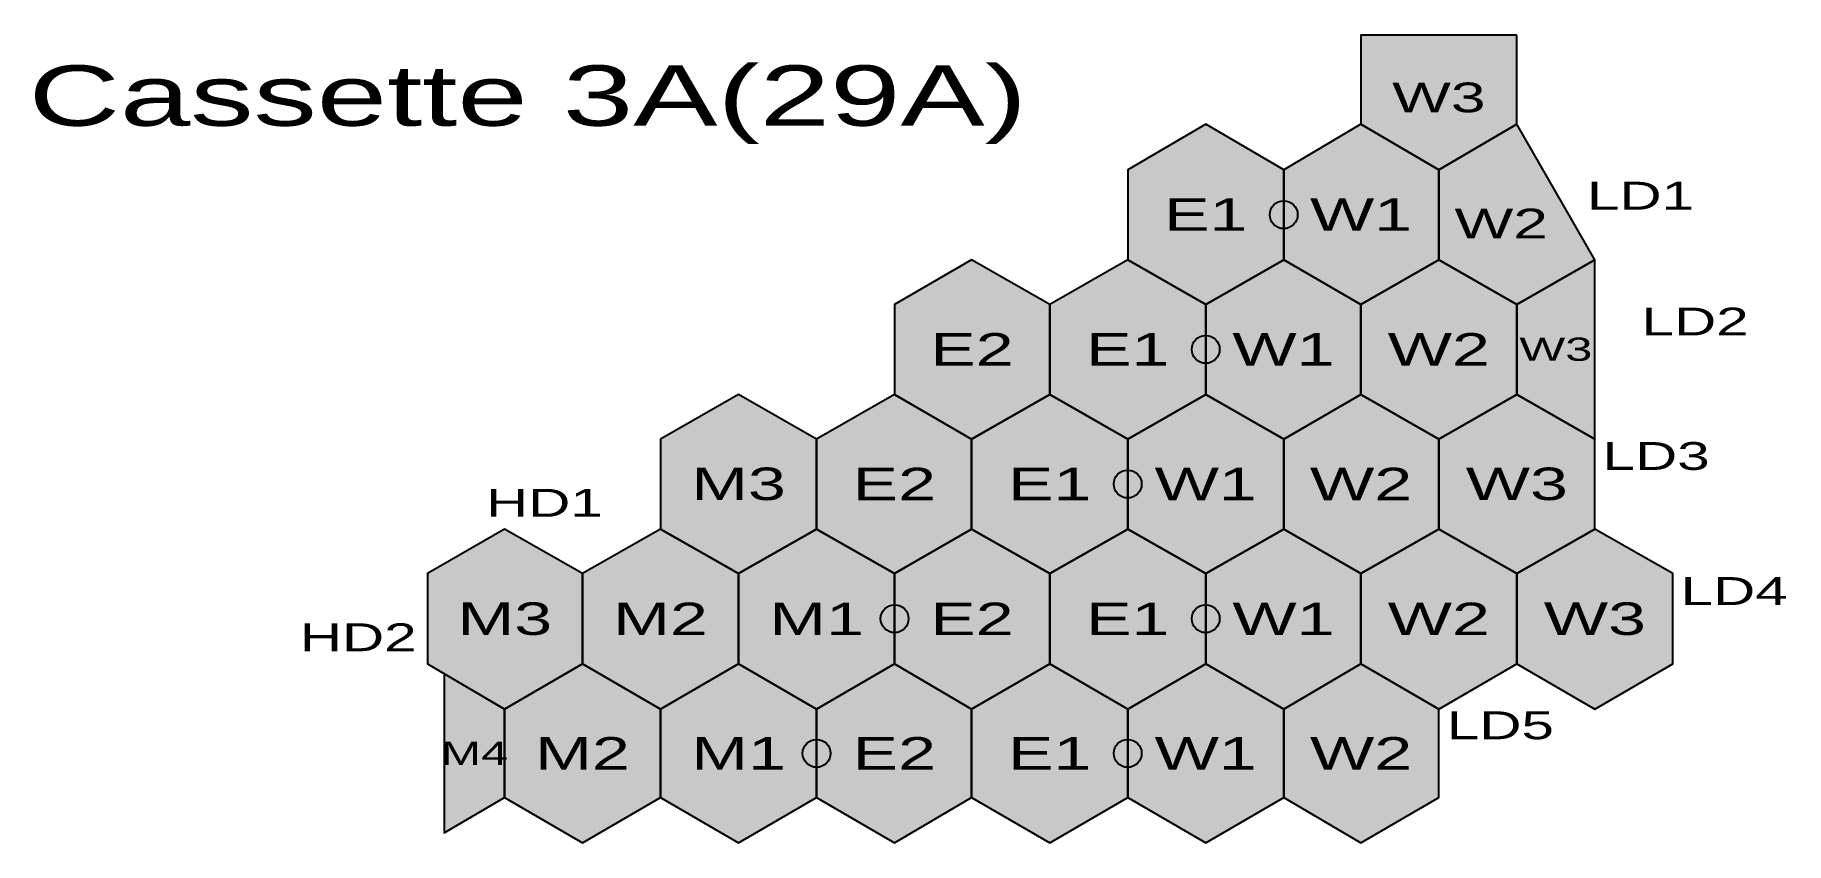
# Model space of a CAD drawing. Header units: metres. Extents: x -81 to 1805, y -95 to 775.
import ezdxf

# ---------------------------------------------------------------- set-up
doc = ezdxf.new("R2010")
doc.units = ezdxf.units.M
for name, color, linetype in [('ENGINES', 7, 'Continuous'), ('SHAPES', 7, 'Continuous'), ('TEXT', 7, 'Continuous')]:
    doc.layers.add(name, color=color, linetype=linetype)
doc.styles.add('BoldStyle', font='arial.ttf', dxfattribs={"width": 1.5})

msp = doc.modelspace()

# ---------------------------------------------------------------- hatches: boundary and pattern name
h = msp.add_hatch(color=222)
h.dxf.hatch_style = 1
h.paths.add_polyline_path([(1515, 775), (1347, 775), (1347, 679), (1431, 630), (1515, 679)])
h = msp.add_hatch(color=222)
h.dxf.hatch_style = 1
h.paths.add_polyline_path([(1180, 485), (1264, 533), (1264, 630), (1180, 679), (1096, 630), (1096, 533)])
h = msp.add_hatch(color=222)
h.dxf.hatch_style = 1
h.paths.add_polyline_path([(1347, 485), (1431, 533), (1431, 630), (1347, 679), (1264, 630), (1264, 533)])
h = msp.add_hatch(color=222)
h.dxf.hatch_style = 1
h.paths.add_polyline_path([(1599, 533), (1515, 679), (1431, 630), (1431, 533), (1515, 485)])
h = msp.add_hatch(color=244)
h.dxf.hatch_style = 1
edge = h.paths.add_edge_path()
edge.add_arc((1264, 581.5), 15, 0, 360)
h = msp.add_hatch(color=202)
h.dxf.hatch_style = 1
h.paths.add_polyline_path([(928, 340), (1012, 388), (1012, 485), (928, 533), (845, 485), (845, 388)])
h = msp.add_hatch(color=202)
h.dxf.hatch_style = 1
h.paths.add_polyline_path([(1096, 340), (1180, 388), (1180, 485), (1096, 533), (1012, 485), (1012, 388)])
h = msp.add_hatch(color=202)
h.dxf.hatch_style = 1
h.paths.add_polyline_path([(1264, 340), (1347, 388), (1347, 485), (1264, 533), (1180, 485), (1180, 388)])
h = msp.add_hatch(color=202)
h.dxf.hatch_style = 1
h.paths.add_polyline_path([(1431, 340), (1515, 388), (1515, 485), (1431, 533), (1347, 485), (1347, 388)])
h = msp.add_hatch(color=202)
h.dxf.hatch_style = 1
h.paths.add_polyline_path([(1599, 340), (1599, 533), (1515, 485), (1515, 388)])
h = msp.add_hatch(color=244)
h.dxf.hatch_style = 1
edge = h.paths.add_edge_path()
edge.add_arc((1180, 436.5), 15, 0, 360)
h = msp.add_hatch(color=42)
h.dxf.hatch_style = 1
h.paths.add_polyline_path([(677, 195), (761, 243), (761, 340), (677, 388), (593, 340), (593, 243)])
h = msp.add_hatch(color=152)
h.dxf.hatch_style = 1
h.paths.add_polyline_path([(845, 195), (928, 243), (928, 340), (845, 388), (761, 340), (761, 243)])
h = msp.add_hatch(color=152)
h.dxf.hatch_style = 1
h.paths.add_polyline_path([(1012, 195), (1096, 243), (1096, 340), (1012, 388), (928, 340), (928, 243)])
h = msp.add_hatch(color=152)
h.dxf.hatch_style = 1
h.paths.add_polyline_path([(1180, 195), (1264, 243), (1264, 340), (1180, 388), (1096, 340), (1096, 243)])
h = msp.add_hatch(color=152)
h.dxf.hatch_style = 1
h.paths.add_polyline_path([(1347, 195), (1431, 243), (1431, 340), (1347, 388), (1264, 340), (1264, 243)])
h = msp.add_hatch(color=152)
h.dxf.hatch_style = 1
h.paths.add_polyline_path([(1515, 195), (1599, 243), (1599, 340), (1515, 388), (1431, 340), (1431, 243)])
h = msp.add_hatch(color=244)
h.dxf.hatch_style = 1
edge = h.paths.add_edge_path()
edge.add_arc((1096, 291.5), 15, 0, 360)
h = msp.add_hatch(color=32)
h.dxf.hatch_style = 1
h.paths.add_polyline_path([(425, 49), (509, 98), (509, 195), (425, 243), (342, 195), (342, 98)])
h = msp.add_hatch(color=42)
h.dxf.hatch_style = 1
h.paths.add_polyline_path([(593, 49), (677, 98), (677, 195), (593, 243), (509, 195), (509, 98)])
h = msp.add_hatch(color=42)
h.dxf.hatch_style = 1
h.paths.add_polyline_path([(761, 49), (845, 98), (845, 195), (761, 243), (677, 195), (677, 98)])
h = msp.add_hatch(color=122)
h.dxf.hatch_style = 1
h.paths.add_polyline_path([(928, 49), (1012, 98), (1012, 195), (928, 243), (845, 195), (845, 98)])
h = msp.add_hatch(color=122)
h.dxf.hatch_style = 1
h.paths.add_polyline_path([(1096, 49), (1180, 98), (1180, 195), (1096, 243), (1012, 195), (1012, 98)])
h = msp.add_hatch(color=122)
h.dxf.hatch_style = 1
h.paths.add_polyline_path([(1264, 49), (1347, 98), (1347, 195), (1264, 243), (1180, 195), (1180, 98)])
h = msp.add_hatch(color=122)
h.dxf.hatch_style = 1
h.paths.add_polyline_path([(1431, 49), (1515, 98), (1515, 195), (1431, 243), (1347, 195), (1347, 98)])
h = msp.add_hatch(color=122)
h.dxf.hatch_style = 1
h.paths.add_polyline_path([(1599, 49), (1683, 98), (1683, 195), (1599, 243), (1515, 195), (1515, 98)])
h = msp.add_hatch(color=244)
h.dxf.hatch_style = 1
edge = h.paths.add_edge_path()
edge.add_arc((845, 146.5), 15, 0, 360)
h = msp.add_hatch(color=244)
h.dxf.hatch_style = 1
edge = h.paths.add_edge_path()
edge.add_arc((1180, 146.5), 15, 0, 360)
h = msp.add_hatch(color=32)
h.dxf.hatch_style = 1
h.paths.add_polyline_path([(509, -95), (593, -46), (593, 49), (509, 98), (425, 49), (425, -46)])
h = msp.add_hatch(color=32)
h.dxf.hatch_style = 1
h.paths.add_polyline_path([(677, -95), (761, -46), (761, 49), (677, 98), (593, 49), (593, -46)])
h = msp.add_hatch(color=82)
h.dxf.hatch_style = 1
h.paths.add_polyline_path([(845, -95), (928, -46), (928, 49), (845, 98), (761, 49), (761, -46)])
h = msp.add_hatch(color=82)
h.dxf.hatch_style = 1
h.paths.add_polyline_path([(1012, -95), (1096, -46), (1096, 49), (1012, 98), (928, 49), (928, -46)])
h = msp.add_hatch(color=82)
h.dxf.hatch_style = 1
h.paths.add_polyline_path([(1180, -95), (1264, -46), (1264, 49), (1180, 98), (1096, 49), (1096, -46)])
h = msp.add_hatch(color=82)
h.dxf.hatch_style = 1
h.paths.add_polyline_path([(1347, -95), (1431, -46), (1431, 49), (1347, 98), (1264, 49), (1264, -46)])
h = msp.add_hatch(color=32)
h.dxf.hatch_style = 1
h.paths.add_polyline_path([(360, 87), (360, -84), (425, -46), (425, 49)])
h = msp.add_hatch(color=244)
h.dxf.hatch_style = 1
edge = h.paths.add_edge_path()
edge.add_arc((761, 1.5), 15, 0, 360)
h = msp.add_hatch(color=244)
h.dxf.hatch_style = 1
edge = h.paths.add_edge_path()
edge.add_arc((1096, 1.5), 15, 0, 360)

# ---------------------------------------------------------------- linework, layer by layer
at = {"layer": 'ENGINES', "color": 244}
for centre in [(1264, 581.5), (1180, 436.5), (1096, 291.5), (845, 146.5), (1180, 146.5), (761, 1.5), (1096, 1.5)]:
    msp.add_circle(centre, 15, dxfattribs=at)
at = {"layer": 'SHAPES', "color": 250}
for points in [[(1515, 775), (1347, 775), (1347, 679), (1431, 630), (1515, 679)], [(1180, 485), (1264, 533), (1264, 630), (1180, 679), (1096, 630), (1096, 533)], [(1347, 485), (1431, 533), (1431, 630), (1347, 679), (1264, 630), (1264, 533)], [(1599, 533), (1515, 679), (1431, 630), (1431, 533), (1515, 485)], [(928, 340), (1012, 388), (1012, 485), (928, 533), (845, 485), (845, 388)], [(1096, 340), (1180, 388), (1180, 485), (1096, 533), (1012, 485), (1012, 388)], [(1264, 340), (1347, 388), (1347, 485), (1264, 533), (1180, 485), (1180, 388)], [(1431, 340), (1515, 388), (1515, 485), (1431, 533), (1347, 485), (1347, 388)], [(1599, 340), (1599, 533), (1515, 485), (1515, 388)], [(677, 195), (761, 243), (761, 340), (677, 388), (593, 340), (593, 243)], [(845, 195), (928, 243), (928, 340), (845, 388), (761, 340), (761, 243)], [(1012, 195), (1096, 243), (1096, 340), (1012, 388), (928, 340), (928, 243)], [(1180, 195), (1264, 243), (1264, 340), (1180, 388), (1096, 340), (1096, 243)], [(1347, 195), (1431, 243), (1431, 340), (1347, 388), (1264, 340), (1264, 243)], [(1515, 195), (1599, 243), (1599, 340), (1515, 388), (1431, 340), (1431, 243)], [(425, 49), (509, 98), (509, 195), (425, 243), (342, 195), (342, 98)], [(593, 49), (677, 98), (677, 195), (593, 243), (509, 195), (509, 98)], [(761, 49), (845, 98), (845, 195), (761, 243), (677, 195), (677, 98)], [(928, 49), (1012, 98), (1012, 195), (928, 243), (845, 195), (845, 98)], [(1096, 49), (1180, 98), (1180, 195), (1096, 243), (1012, 195), (1012, 98)], [(1264, 49), (1347, 98), (1347, 195), (1264, 243), (1180, 195), (1180, 98)], [(1431, 49), (1515, 98), (1515, 195), (1431, 243), (1347, 195), (1347, 98)], [(1599, 49), (1683, 98), (1683, 195), (1599, 243), (1515, 195), (1515, 98)], [(509, -95), (593, -46), (593, 49), (509, 98), (425, 49), (425, -46)], [(677, -95), (761, -46), (761, 49), (677, 98), (593, 49), (593, -46)], [(845, -95), (928, -46), (928, 49), (845, 98), (761, 49), (761, -46)], [(1012, -95), (1096, -46), (1096, 49), (1012, 98), (928, 49), (928, -46)], [(1180, -95), (1264, -46), (1264, 49), (1180, 98), (1096, 49), (1096, -46)], [(1347, -95), (1431, -46), (1431, 49), (1347, 98), (1264, 49), (1264, -46)], [(360, 87), (360, -84), (425, -46), (425, 49)]]:
    msp.add_lwpolyline(points, close=True, dxfattribs=at)

# ---------------------------------------------------------------- texts
at = {"layer": 'TEXT', "color": 8, "insert": (450, 700), "char_height": 65, "attachment_point": 5, "style": 'BoldStyle'}
msp.add_mtext('Cassette 3A(29A)', dxfattribs=at)
at = {"layer": 'TEXT', "color": 250, "attachment_point": 5, "style": 'BoldStyle'}
for s, insert, char_height in [('W3', (1431, 707.6), 32), ('E1', (1180, 581.7), 35), ('W1', (1347.3, 581.7), 35), ('W2', (1498.2, 572), 32), ('E2', (928.3, 436.5), 35), ('E1', (1096, 436.5), 35), ('W1', (1263.7, 436.5), 35), ('W2', (1431, 436.5), 35), ('W3', (1557, 436.5), 25), ('M3', (677, 291.5), 35), ('E2', (844.7, 291.5), 35), ('E1', (1012, 291.5), 35), ('W1', (1180, 291.5), 35), ('W2', (1347.3, 291.5), 35), ('W3', (1515, 291.5), 35), ('M3', (425.3, 146.3), 35), ('M2', (593, 146.3), 35), ('M1', (761, 146.3), 35), ('E2', (928.3, 146.3), 35), ('E1', (1096, 146.3), 35), ('W1', (1263.7, 146.3), 35), ('W2', (1431, 146.3), 35), ('W3', (1599, 146.3), 35), ('M2', (509, 1.5), 35), ('M1', (677, 1.5), 35), ('E2', (844.7, 1.5), 35), ('E1', (1012, 1.5), 35), ('W1', (1180, 1.5), 35), ('W2', (1347.3, 1.5), 35), ('M4', (392.5, 1.5), 25)]:
    msp.add_mtext(s, dxfattribs=dict(at, insert=insert, char_height=char_height))
at = {"layer": 'TEXT', "color": 0, "char_height": 30, "attachment_point": 5, "style": 'BoldStyle'}
for s, insert in [('LD1', (1648.2, 602)), ('LD1', (1648.2, 602)), ('LD2', (1707, 466.5)), ('LD2', (1707, 466.5)), ('LD3', (1665, 321.5)), ('LD3', (1665, 321.5)), ('HD1', (468, 271.3)), ('LD4', (1749, 176.3)), ('LD4', (1749, 176.3)), ('HD2', (267.5, 126.5)), ('LD5', (1497.3, 31.5)), ('LD5', (1497.3, 31.5))]:
    msp.add_mtext(s, dxfattribs=dict(at, insert=insert))

doc.saveas('drawing.dxf')
